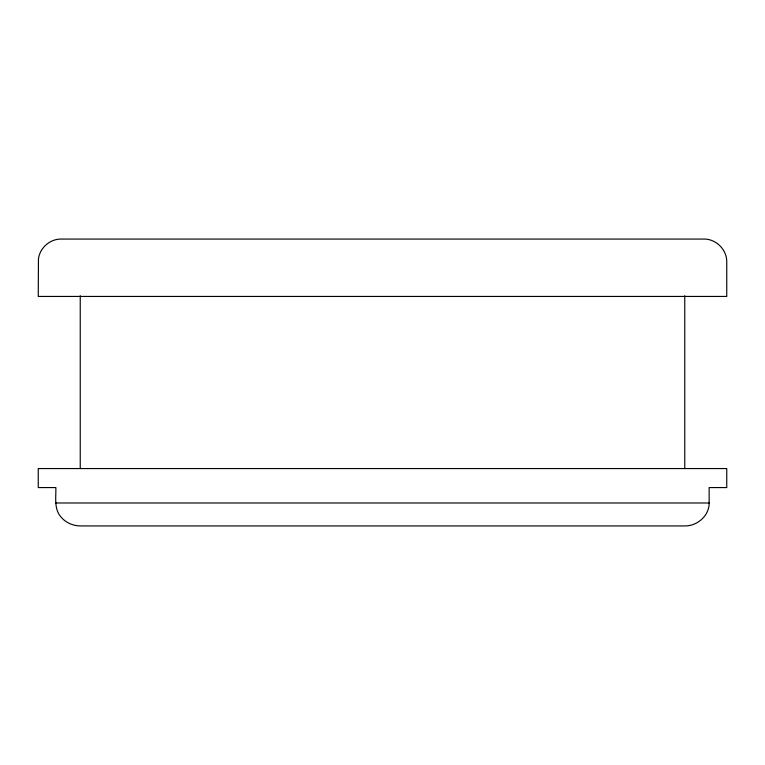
<?xml version="1.0" encoding="UTF-8"?>
<svg xmlns="http://www.w3.org/2000/svg" width="765" height="765" viewBox="0 0 765 765"><rect width="100%" height="100%" fill="white"/><g stroke="black" fill="none" stroke-linecap="round" stroke-linejoin="round"><path stroke-width="1.15" d="M709.145 502.988C709.308 515.887 697.039 526.263 684.522 525.938L80.478 525.938C73.077 525.928 65.694 522.686 60.942 516.958C53.837 508.868 56.113 497.336 55.855 487.573L38.25 487.573L38.25 468.562L726.75 468.562L726.75 487.573L709.145 487.573L709.145 502.988L55.855 502.988M684.761 295.73L684.761 468.562M80.239 295.73L80.239 468.562M38.451 259.019L38.25 296.438L726.75 296.438L726.75 262.012C727.008 249.744 716.069 238.804 703.8 239.062L61.2 239.062C50.021 238.881 39.732 247.908 38.451 259.019"/></g></svg>
